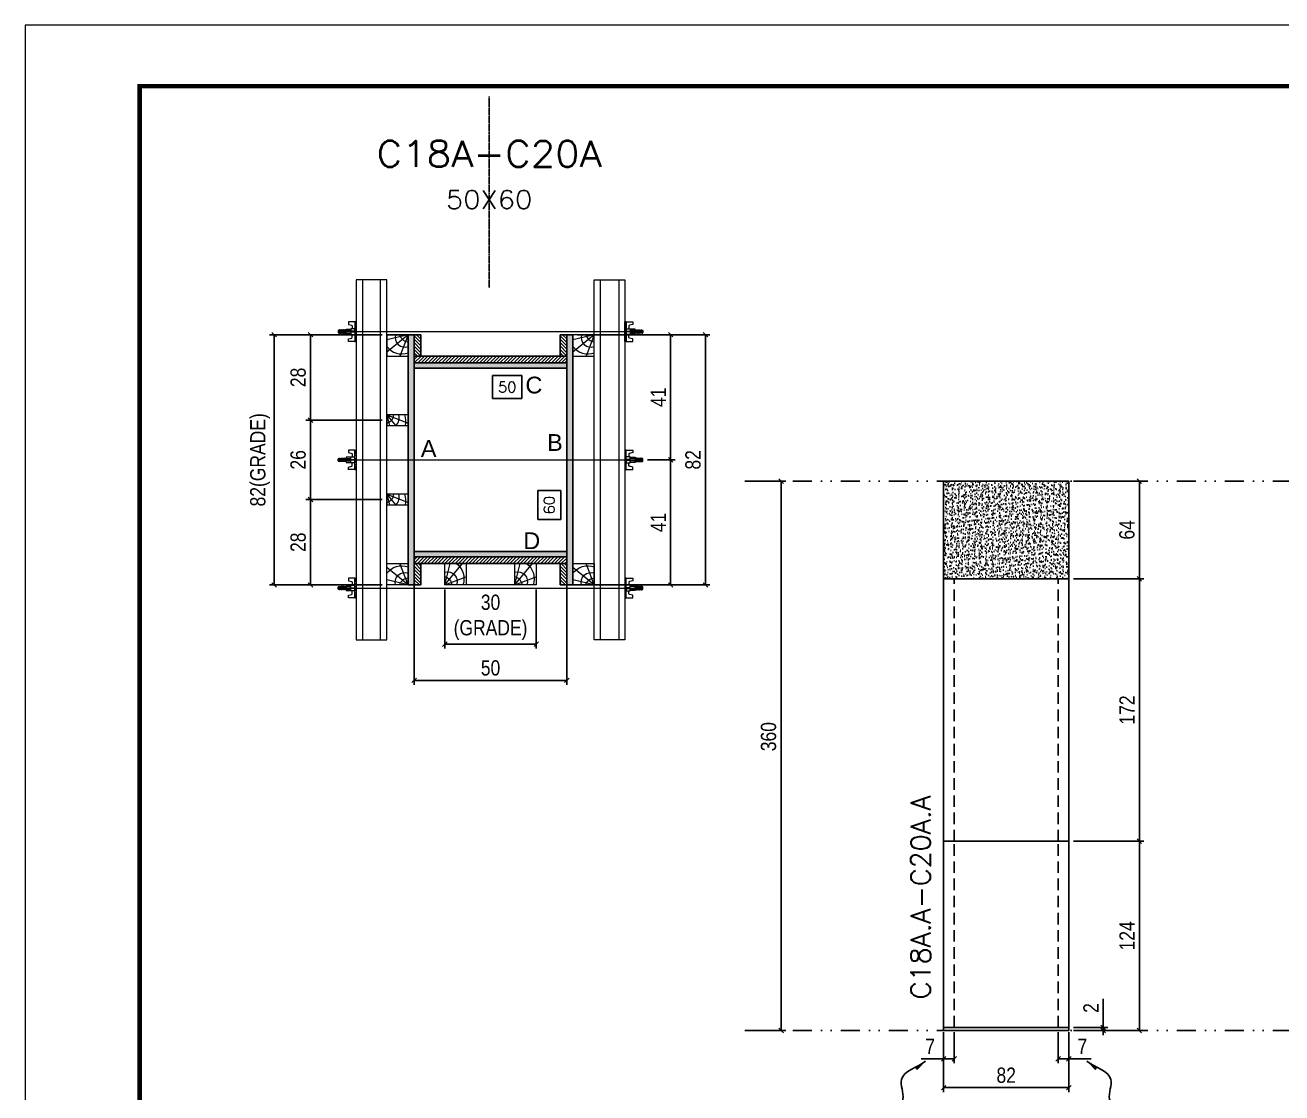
# Model space of a CAD drawing. Extents: x 2949 to 9203, y -16089 to 12527.
# Drawn here: x 4548 to 5371, y -3104 to -2405 of the extents above; entities that cross this region are included whole.
import ezdxf
from ezdxf.enums import TextEntityAlignment as Align

# ---------------------------------------------------------------- set-up
doc = ezdxf.new("R2010")
doc.units = 0
for name, pattern in [('DASHED', [0.75, 0.5, -0.25]), ('DIVIDE2', [0.625, 0.25, -0.125, 0, -0.125, 0, -0.125]), ('HIDDEN', [0.375, 0.25, -0.125])]:
    doc.linetypes.add(name, pattern=pattern)
for name, color, linetype in [('CHAPA', 1, 'Continuous'), ('COTA', 241, 'Continuous'), ('cotas', 4, 'Continuous'), ('MEIO_PONT', 93, 'Continuous'), ('Nível', 160, 'Continuous'), ('Painéis', 200, 'Continuous'), ('SARRAFO', 251, 'Continuous'), ('Sarrafo de Pressão', 42, 'HIDDEN'), ('Texto de Titulo', 7, 'Continuous'), ('Texto Qtd Sarr', 242, 'Continuous'), ('TEXTO_GERAL', 7, 'Continuous')]:
    doc.layers.add(name, color=color, linetype=linetype)
for name, color, linetype, lineweight in [('Folhas', 255, 'Continuous', 9), ('Hachura', 251, 'Continuous', 9), ('Madeira', 126, 'Continuous', 18), ('Perfil Metálico', 224, 'Continuous', 18), ('SARRAFO DE PRESSAO', 251, 'DASHED', 9), ('Texto Seção', 7, 'Continuous', 15)]:
    doc.layers.add(name, color=color, linetype=linetype, lineweight=lineweight)
doc.styles.add('ARIAL', font='arial.ttf')
doc.styles.add('COTA TECNICA', font='techl___.ttf', dxfattribs={"height": 10})
doc.styles.add('COTA TECNICA 2X', font='techl___.ttf', dxfattribs={"height": 10})
doc.styles.add('COTA TECNICA-50', font='techl___.ttf', dxfattribs={"height": 10})
doc.styles.add('REGUA-120', font='ROMANS.shx', dxfattribs={"height": 15})
doc.styles.add('ROMANS', font='romans.shx')
doc.styles.get("Standard").update_dxf_attribs({"font": 'arial.ttf'})
doc.dimstyles.new('COTA PAINEL-50', dxfattribs={"dimtxt": 10, "dimasz": 3, "dimexe": 3, "dimexo": 3, "dimgap": 3, "dimtad": 1, "dimdec": 1, "dimzin": 12, "dimdsep": 46, "dimtxsty": 'COTA TECNICA-50', "dimblk1": 'OBLIQUE', "dimblk2": 'OBLIQUE', "dimsah": 1, "dimcen": 0.9, "dimclrd": 4, "dimclre": 4, "dimclrt": 240, "dimadec": 1, "dimazin": 3, "dimtfac": 1, "dimtdec": 1, "dimtmove": 0, "dimatfit": 3, "dimfxl": 1, "dimtolj": 1, "dimtzin": 12, "dimarcsym": 0})
doc.dimstyles.new('PAINEL', dxfattribs={"dimtxt": 10, "dimasz": 3, "dimexe": 3, "dimexo": 3, "dimgap": 3, "dimtad": 1, "dimdec": 1, "dimzin": 12, "dimdsep": 46, "dimtxsty": 'COTA TECNICA', "dimblk1": 'OBLIQUE', "dimblk2": 'OBLIQUE', "dimsah": 1, "dimcen": 0.9, "dimclrd": 4, "dimclre": 4, "dimclrt": 240, "dimadec": 1, "dimazin": 3, "dimtfac": 1, "dimtdec": 1, "dimtmove": 0, "dimatfit": 3, "dimfxl": 1, "dimtolj": 1, "dimtzin": 12, "dimarcsym": 0})
doc.dimstyles.new('SECAO PILAR', dxfattribs={"dimtxt": 10, "dimasz": 3, "dimexe": 3, "dimexo": 3, "dimgap": 3, "dimtad": 1, "dimdec": 1, "dimlfac": 0.5, "dimzin": 12, "dimdsep": 46, "dimtxsty": 'COTA TECNICA 2X', "dimblk1": 'OBLIQUE', "dimblk2": 'OBLIQUE', "dimsah": 1, "dimcen": 0.9, "dimclrd": 256, "dimclre": 256, "dimclrt": 256, "dimadec": 1, "dimazin": 3, "dimtfac": 1, "dimtdec": 1, "dimtmove": 0, "dimatfit": 3, "dimfxl": 1, "dimtolj": 1, "dimtzin": 12, "dimarcsym": 0})
doc.dimstyles.new('SECÇÃO 2', dxfattribs={"dimtxt": 7, "dimasz": 6, "dimexe": 0.18, "dimexo": 2, "dimgap": -4, "dimtad": 3, "dimdec": 1, "dimlfac": 0.5, "dimzin": 12, "dimdsep": 46, "dimtxsty": 'ROMANS', "dimblk": 'ARCHTICK', "dimcen": 0.09, "dimse1": 1, "dimse2": 1, "dimsd1": 1, "dimsd2": 1, "dimclrd": 180, "dimclre": 5, "dimclrt": 1, "dimadec": 0, "dimazin": 3, "dimtfac": 1, "dimtdec": 1, "dimtofl": 0, "dimtmove": 0, "dimatfit": 3, "dimldrblk": 'ARCHTICK', "dimfxl": 1, "dimtolj": 1, "dimtzin": 0, "dimarcsym": 0})
doc.dimstyles.get("Standard").update_dxf_attribs({"dimtxt": 0.18, "dimasz": 0.18, "dimexe": 0.18, "dimexo": 0.0625, "dimgap": 0.09, "dimtad": 0, "dimtih": 1, "dimtoh": 1, "dimdec": 4, "dimzin": 0, "dimdsep": 46, "dimtxsty": 'Standard', "dimcen": 0.09, "dimadec": 0, "dimazin": 0, "dimtfac": 1, "dimtdec": 4, "dimtofl": 0, "dimtmove": 0, "dimatfit": 3, "dimfxl": 1, "dimtolj": 1, "dimtzin": 0, "dimarcsym": 0})

# ---------------------------------------------------------------- blocks, each defined once
blk = doc.blocks.new('9999999999')
at = {"layer": 'Folhas'}
blk.add_lwpolyline([(98138.98, 34190.21), (99623.98, 34190.21), (99623.98, 35240.21), (98138.98, 35240.21)], close=True, dxfattribs=at)
at = {"layer": 'Folhas', "color": 30, "const_width": 3}
blk.add_lwpolyline([(98213.98, 34230.21), (99583.98, 34230.21), (99583.98, 35200.21), (98213.98, 35200.21)], close=True, dxfattribs=at)
blk = doc.blocks.new('*D2119')
at = {"layer": 'COTA', "color": 180, "lineweight": -2, "transparency": 16777216}
for p, q in [((4898.48, -2709.74), (4883.48, -2709.74)), ((4883.48, -2709.74), (4883.48, -2728.74)), ((4898.48, -2728.74), (4898.48, -2709.74)), ((4883.48, -2728.74), (4898.48, -2728.74))]:
    blk.add_line(p, q, dxfattribs=at)
at = {"layer": 'Defpoints', "color": 0, "transparency": 16777216}
for p in [(4802.48, -2629.56), (4802.48, -2749.56), (4902.48, -2749.56)]:
    blk.add_point(p, dxfattribs=at)
at = {"layer": 'COTA', "color": 1, "transparency": 16777216, "insert": (4890.98, -2719.24), "char_height": 7, "attachment_point": 5, "rotation": 90, "style": 'ROMANS'}
blk.add_mtext('\\A1;60', dxfattribs=at)
blk = doc.blocks.new('_ArchTick')
at = {"color": 0, "linetype": 'ByBlock', "const_width": 0.15}
blk.add_lwpolyline([(-0.5, -0.5), (0.5, 0.5)], dxfattribs=at)
blk = doc.blocks.new('_Oblique')
at = {"color": 0, "linetype": 'ByBlock', "lineweight": -2}
blk.add_line((-0.5, -0.5), (0.5, 0.5), dxfattribs=at)
blk = doc.blocks.new('*D2120')
at = {"layer": 'COTA', "lineweight": -2, "transparency": 16777216}
for p, q in [((4909.48, -2607.56), (4996.25, -2607.56)), ((4993.25, -2607.56), (4993.25, -2771.56)), ((4909.48, -2771.56), (4996.25, -2771.56))]:
    blk.add_line(p, q, dxfattribs=at)
at = {"layer": 'Defpoints', "color": 0, "transparency": 16777216}
for p in [(4906.48, -2607.56), (4906.48, -2771.56), (4993.25, -2771.56)]:
    blk.add_point(p, dxfattribs=at)
at = {"layer": 'COTA', "lineweight": -2, "transparency": 16777216, "xscale": 3, "yscale": 3, "zscale": 3}
for p, rotation in [((4993.25, -2607.56), 90), ((4993.25, -2771.56), 270)]:
    blk.add_blockref('_Oblique', p, dxfattribs=dict(at, rotation=rotation))
at = {"layer": 'COTA', "transparency": 16777216, "insert": (4985.16, -2689.56), "char_height": 10, "attachment_point": 5, "rotation": 90, "style": 'COTA TECNICA 2X'}
blk.add_mtext('\\A1;82', dxfattribs=at)
blk = doc.blocks.new('*D2121')
at = {"layer": 'COTA', "lineweight": -2, "transparency": 16777216}
for p, q in [((4943.48, -2607.56), (4973.48, -2607.56)), ((4970.48, -2607.56), (4970.48, -2689.63)), ((4955.28, -2689.63), (4973.48, -2689.63))]:
    blk.add_line(p, q, dxfattribs=at)
at = {"layer": 'Defpoints', "color": 0, "transparency": 16777216}
for p in [(4940.48, -2607.56), (4952.28, -2689.63), (4970.48, -2689.63)]:
    blk.add_point(p, dxfattribs=at)
at = {"layer": 'COTA', "lineweight": -2, "transparency": 16777216, "xscale": 3, "yscale": 3, "zscale": 3}
for p, rotation in [((4970.48, -2607.56), 90), ((4970.48, -2689.63), 270)]:
    blk.add_blockref('_Oblique', p, dxfattribs=dict(at, rotation=rotation))
at = {"layer": 'COTA', "transparency": 16777216, "insert": (4962.41, -2648.6), "char_height": 10, "attachment_point": 5, "rotation": 90, "style": 'COTA TECNICA 2X'}
blk.add_mtext('\\A1;41', dxfattribs=at)
blk = doc.blocks.new('*D2122')
at = {"layer": 'COTA', "lineweight": -2, "transparency": 16777216}
for p, q in [((4955.28, -2689.63), (4973.48, -2689.63)), ((4970.48, -2771.56), (4970.48, -2689.63)), ((4943.48, -2771.56), (4973.48, -2771.56))]:
    blk.add_line(p, q, dxfattribs=at)
at = {"layer": 'Defpoints', "color": 0, "transparency": 16777216}
for p in [(4952.28, -2689.63), (4970.48, -2689.63), (4940.48, -2771.56)]:
    blk.add_point(p, dxfattribs=at)
at = {"layer": 'COTA', "lineweight": -2, "transparency": 16777216, "xscale": 3, "yscale": 3, "zscale": 3}
for p, rotation in [((4970.48, -2689.63), 90), ((4970.48, -2771.56), 270)]:
    blk.add_blockref('_Oblique', p, dxfattribs=dict(at, rotation=rotation))
at = {"layer": 'COTA', "transparency": 16777216, "insert": (4962.41, -2730.6), "char_height": 10, "attachment_point": 5, "rotation": 90, "style": 'COTA TECNICA 2X'}
blk.add_mtext('\\A1;41', dxfattribs=at)
blk = doc.blocks.new('*D2123')
at = {"layer": 'COTA', "color": 180, "lineweight": -2, "transparency": 16777216}
for p, q in [((4873.07, -2634.36), (4853.74, -2634.36)), ((4853.74, -2634.36), (4853.74, -2649.36)), ((4873.07, -2649.36), (4873.07, -2634.36)), ((4853.74, -2649.36), (4873.07, -2649.36))]:
    blk.add_line(p, q, dxfattribs=at)
at = {"layer": 'Defpoints', "color": 0, "transparency": 16777216}
for p in [(4802.48, -2629.56), (4902.48, -2629.56), (4902.48, -2653.36)]:
    blk.add_point(p, dxfattribs=at)
at = {"layer": 'COTA', "color": 1, "transparency": 16777216, "insert": (4863.41, -2641.86), "char_height": 7, "attachment_point": 5, "style": 'ROMANS'}
blk.add_mtext('\\A1;50', dxfattribs=at)
blk = doc.blocks.new('titulo1')
at = {"layer": 'Defpoints', "color": 252, "linetype": 'HIDDEN', "ltscale": 2}
blk.add_line((0, 0), (0, 125), dxfattribs=at)
at = {"layer": 'Defpoints', "style": 'ROMANS', "oblique": 15}
blk.add_attdef('FOLHA', text='', height=10, dxfattribs=at).set_placement((0, 15.58), align=Align.MIDDLE_CENTER)
at = {"layer": 'Texto Qtd Sarr', "color": 3, "style": 'ROMANS', "oblique": 15}
for tag, height, p in [('TITULO', 17, (0, 71.45)), ('SEÇÃO', 12, (0, 41.55))]:
    blk.add_attdef(tag, text='', height=height, dxfattribs=at).set_placement(p, align=Align.MIDDLE_CENTER)
blk = doc.blocks.new('PONTALETE')
at = {"layer": 'Madeira'}
for q in [(2.71, 7), (7, 5.76), (7, 1.74)]:
    blk.add_line((0, 0), q, dxfattribs=at)
blk.add_lwpolyline([(0, 0), (7, 0), (7, 7), (0, 7)], close=True, dxfattribs=at)
for centre, radius, start, end in [((2.04, 0.06), 6.23, 37.2818, 109.0913), ((1.09, 0.9), 3.19, 343.603, 109.9847), ((-0.21, -0.78), 3.09, 14.6322, 86.0383)]:
    blk.add_arc(centre, radius, start, end, dxfattribs=at)
blk = doc.blocks.new('*D2124')
at = {"layer": 'COTA', "lineweight": -2, "transparency": 16777216}
for p, q in [((4781.48, -2607.56), (4707.7, -2607.56)), ((4710.7, -2607.56), (4710.7, -2771.56)), ((4781.48, -2771.56), (4707.7, -2771.56))]:
    blk.add_line(p, q, dxfattribs=at)
at = {"layer": 'Defpoints', "color": 0, "transparency": 16777216}
for p in [(4784.48, -2607.56), (4710.7, -2771.56), (4784.48, -2771.56)]:
    blk.add_point(p, dxfattribs=at)
at = {"layer": 'COTA', "lineweight": -2, "transparency": 16777216, "xscale": 3, "yscale": 3, "zscale": 3}
for p, rotation in [((4710.7, -2607.56), 90), ((4710.7, -2771.56), 270)]:
    blk.add_blockref('_Oblique', p, dxfattribs=dict(at, rotation=rotation))
at = {"layer": 'COTA', "transparency": 16777216, "insert": (4701.48, -2689.56), "char_height": 10, "attachment_point": 5, "rotation": 90, "style": 'COTA TECNICA 2X'}
blk.add_mtext('\\A1;82(GRADE)', dxfattribs=at)
blk = doc.blocks.new('*D2125')
at = {"layer": 'COTA', "lineweight": -2, "transparency": 16777216}
for p, q in [((4781.48, -2715.56), (4731.54, -2715.56)), ((4734.54, -2715.56), (4734.54, -2771.56)), ((4781.48, -2771.56), (4731.54, -2771.56))]:
    blk.add_line(p, q, dxfattribs=at)
at = {"layer": 'Defpoints', "color": 0, "transparency": 16777216}
for p in [(4784.48, -2715.56), (4734.54, -2771.56), (4784.48, -2771.56)]:
    blk.add_point(p, dxfattribs=at)
at = {"layer": 'COTA', "lineweight": -2, "transparency": 16777216, "xscale": 3, "yscale": 3, "zscale": 3}
for p, rotation in [((4734.54, -2715.56), 90), ((4734.54, -2771.56), 270)]:
    blk.add_blockref('_Oblique', p, dxfattribs=dict(at, rotation=rotation))
at = {"layer": 'COTA', "transparency": 16777216, "insert": (4726.45, -2743.56), "char_height": 10, "attachment_point": 5, "rotation": 90, "style": 'COTA TECNICA 2X'}
blk.add_mtext('\\A1;28', dxfattribs=at)
blk = doc.blocks.new('MEIO PONTALETE')
at = {"layer": 'Madeira'}
for q in [(2.71, 7), (3.5, 2.88), (3.5, 0.87)]:
    blk.add_line((0, 0), q, dxfattribs=at)
blk.add_lwpolyline([(0, 0), (3.5, 0), (3.5, 7), (0, 7)], close=True, dxfattribs=at)
for centre, radius, start, end in [((2.04, 0.06), 6.23, 76.4499, 109.0913), ((1.09, 0.9), 3.19, 40.9063, 109.9847), ((-0.21, -0.78), 3.09, 14.6322, 86.0383)]:
    blk.add_arc(centre, radius, start, end, dxfattribs=at)
blk = doc.blocks.new('C')
at = {"layer": 'Hachura', "color": 0}
for p, q in [((0, 3.22), (0, -3.22)), ((0.45, 3.22), (0, 3.22)), ((0.46, 3.16), (0, 3.16)), ((0.46, 3.05), (0, 3.05)), ((0.46, 2.88), (0, 2.88)), ((0, 2.75), (0, -1.16)), ((0.46, 2.65), (0, 2.65)), ((0.46, 2.23), (0, 2.23)), ((0.46, 1.51), (0, 1.51)), ((0.39, 0.49), (0.17, 0.49)), ((0.45, -3.23), (0.45, 3.22)), ((0.45, 3.22), (2.58, 3.22)), ((1.74, 0.97), (0.45, 0.97)), ((1.45, 0.1), (0.45, 0.1)), ((1.35, 1.94), (1.35, 0.96)), ((2.58, 2.39), (1.47, 2.09)), ((1.74, -0.97), (1.74, 0.97)), ((1.74, 0.97), (1.74, 0.84)), ((1.74, 0.97), (1.74, 0.84)), ((1.74, 0.84), (3.35, 0.84)), ((3.35, 0.45), (1.74, 0.45)), ((2.58, 3.22), (2.58, 2.39)), ((3.32, 0.84), (3.32, -0.84)), ((3.35, 0.84), (3.35, -0.84)), ((3.68, 0.45), (3.35, 0.45)), ((3.84, -0.52), (3.35, 0.45)), ((3.35, 0.06), (3.67, -0.57)), ((3.68, 0.45), (4.16, -0.52)), ((3.72, 0.5), (4.25, -0.57)), ((4.37, -0.55), (3.83, 0.53)), ((4.15, 0.45), (3.93, 0.45)), ((4.42, -0.52), (3.93, 0.45)), ((4.15, 0.45), (4.26, 0.45)), ((4.26, 0.45), (4.74, -0.52)), ((4.3, 0.5), (4.83, -0.57)), ((4.95, -0.55), (4.41, 0.53)), ((4.51, 0.45), (4.84, 0.45)), ((5, -0.52), (4.51, 0.45)), ((4.84, 0.45), (5.32, -0.52)), ((4.88, 0.5), (5.41, -0.57)), ((5.53, -0.55), (4.99, 0.53)), ((5.58, -0.52), (5.09, 0.45)), ((5.42, 0.45), (5.09, 0.45)), ((5.58, -0.52), (5.09, 0.45)), ((5.42, 0.45), (5.74, -0.19)), ((5.46, 0.5), (5.74, -0.07)), ((5.74, 0.19), (5.57, 0.53)), ((5.74, 0.32), (5.68, 0.45)), ((5.68, 0.45), (5.74, 0.45)), ((5.74, 0.45), (5.9, 0.29)), ((5.74, 0.45), (5.74, -0.52)), ((5.9, -0.36), (5.9, 0.29)), ((0.45, 0), (0, 0)), ((0.46, -1.52), (0, -1.52)), ((0.46, -2.23), (0, -2.23)), ((0.46, -2.65), (0, -2.65)), ((0.46, -2.88), (0, -2.88)), ((0.46, -3.05), (0, -3.05)), ((0.46, -3.16), (0, -3.16)), ((0, -3.22), (2.57, -3.22)), ((0.08, -0.48), (0.29, -0.48)), ((0.29, -0.48), (0.4, -0.48)), ((0.45, 0), (0.45, -0.97)), ((0.45, -0.16), (1.45, -0.16)), ((0.45, -0.65), (0.45, -0.32)), ((0.45, -3.23), (0.45, -0.65)), ((0.45, -0.97), (1.74, -0.97)), ((1.35, -1.94), (1.35, -0.97)), ((2.58, -2.39), (1.47, -2.1)), ((3.35, -0.32), (1.74, -0.32)), ((3.35, -0.84), (1.74, -0.84)), ((2.58, -3.23), (2.58, -2.39)), ((3.35, -0.07), (3.58, -0.52)), ((3.35, -0.52), (3.58, -0.52)), ((3.84, -0.52), (4.16, -0.52)), ((4.42, -0.52), (4.74, -0.52)), ((4.63, -0.52), (4.74, -0.52)), ((5, -0.52), (5.32, -0.52)), ((5.58, -0.52), (5.74, -0.52)), ((5.74, -0.52), (5.9, -0.36)), ((5.74, -0.52), (5.74, -0.52))]:
    blk.add_line(p, q, dxfattribs=at)
for centre, radius, start, end in [((1.52, 1.94), 0.161, 104.7436, 180), ((1.44, -0.03), 0.129, 272.695, 87.305), ((3.81, 0.39), 0.143, 25.5688, 154.4312), ((4.39, 0.39), 0.143, 25.5688, 154.4312), ((4.97, 0.39), 0.143, 25.5688, 154.4312), ((5.55, 0.39), 0.143, 25.5688, 154.4312), ((0.17, -0.37), 0.174, 221.744, 317.8592), ((1.52, -1.94), 0.161, 180, 255.2564), ((3.71, -0.4), 0.174, 222.1408, 318.256), ((4.29, -0.4), 0.174, 222.1408, 318.256), ((4.87, -0.4), 0.174, 222.1408, 318.256), ((5.45, -0.4), 0.174, 222.1408, 318.256), ((5.61, -0.4), 0.174, 317.8592, 318.256)]:
    blk.add_arc(centre, radius, start, end, dxfattribs=at)
blk = doc.blocks.new('*D2126')
at = {"layer": 'COTA', "lineweight": -2, "transparency": 16777216}
for p, q in [((4781.48, -2607.56), (4731.54, -2607.56)), ((4734.54, -2607.56), (4734.54, -2663.56)), ((4781.48, -2663.56), (4731.54, -2663.56))]:
    blk.add_line(p, q, dxfattribs=at)
at = {"layer": 'Defpoints', "color": 0, "transparency": 16777216}
for p in [(4784.48, -2607.56), (4734.54, -2663.56), (4784.48, -2663.56)]:
    blk.add_point(p, dxfattribs=at)
at = {"layer": 'COTA', "lineweight": -2, "transparency": 16777216, "xscale": 3, "yscale": 3, "zscale": 3}
for p, rotation in [((4734.54, -2607.56), 90), ((4734.54, -2663.56), 270)]:
    blk.add_blockref('_Oblique', p, dxfattribs=dict(at, rotation=rotation))
at = {"layer": 'COTA', "transparency": 16777216, "insert": (4726.45, -2635.56), "char_height": 10, "attachment_point": 5, "rotation": 90, "style": 'COTA TECNICA 2X'}
blk.add_mtext('\\A1;28', dxfattribs=at)
blk = doc.blocks.new('*D2147')
at = {"layer": 'cotas', "color": 4, "linetype": 'ByBlock', "lineweight": -2, "transparency": 16777216}
for p, q in [((5022.15, -2703.46), (5045.87, -2703.46)), ((5042.87, -2703.46), (5042.87, -3063.46)), ((5022.15, -3063.46), (5045.87, -3063.46))]:
    blk.add_line(p, q, dxfattribs=at)
at = {"layer": 'Defpoints', "color": 0, "linetype": 'ByBlock', "transparency": 16777216}
for p in [(5019.15, -2703.46), (5019.15, -3063.46), (5042.87, -3063.46)]:
    blk.add_point(p, dxfattribs=at)
at = {"layer": 'cotas', "color": 4, "linetype": 'ByBlock', "lineweight": -2, "transparency": 16777216, "xscale": 3, "yscale": 3, "zscale": 3}
for p, rotation in [((5042.87, -2703.46), 90), ((5042.87, -3063.46), 270)]:
    blk.add_blockref('_Oblique', p, dxfattribs=dict(at, rotation=rotation))
at = {"layer": 'cotas', "color": 240, "linetype": 'ByBlock', "transparency": 16777216, "insert": (5034.65, -2870.93), "char_height": 10, "attachment_point": 5, "rotation": 90, "style": 'COTA TECNICA'}
blk.add_mtext('\\A1;360', dxfattribs=at)
blk = doc.blocks.new('*D2127')
at = {"layer": 'COTA', "color": 4, "lineweight": -2, "transparency": 16777216}
for p, q in [((5149.35, -3064.46), (5149.35, -3103.91)), ((5231.35, -3064.46), (5231.35, -3103.91)), ((5149.35, -3100.91), (5231.35, -3100.91))]:
    blk.add_line(p, q, dxfattribs=at)
at = {"layer": 'Defpoints', "color": 0, "transparency": 16777216}
for p in [(5149.35, -3061.46), (5231.35, -3061.46), (5231.35, -3100.91)]:
    blk.add_point(p, dxfattribs=at)
at = {"layer": 'COTA', "color": 4, "lineweight": -2, "transparency": 16777216, "xscale": 3, "yscale": 3, "zscale": 3, "rotation": 180}
blk.add_blockref('_Oblique', (5149.35, -3100.91), dxfattribs=at)
at = {"layer": 'COTA', "color": 4, "lineweight": -2, "transparency": 16777216, "xscale": 3, "yscale": 3, "zscale": 3}
blk.add_blockref('_Oblique', (5231.35, -3100.91), dxfattribs=at)
at = {"layer": 'COTA', "color": 240, "transparency": 16777216, "insert": (5190.35, -3092.82), "char_height": 10, "attachment_point": 5, "style": 'COTA TECNICA'}
blk.add_mtext('\\A1;82', dxfattribs=at)
blk = doc.blocks.new('*D2128')
at = {"layer": 'COTA', "color": 4, "lineweight": -2, "transparency": 16777216}
for p, q in [((5234.35, -2939.46), (5280.59, -2939.46)), ((5277.59, -3063.46), (5277.59, -2939.46)), ((5234.35, -3063.46), (5280.59, -3063.46))]:
    blk.add_line(p, q, dxfattribs=at)
at = {"layer": 'Defpoints', "color": 0, "transparency": 16777216}
for p in [(5231.35, -2939.46), (5277.59, -2939.46), (5231.35, -3063.46)]:
    blk.add_point(p, dxfattribs=at)
at = {"layer": 'COTA', "color": 4, "lineweight": -2, "transparency": 16777216, "xscale": 3, "yscale": 3, "zscale": 3}
for p, rotation in [((5277.59, -2939.46), 90), ((5277.59, -3063.46), 270)]:
    blk.add_blockref('_Oblique', p, dxfattribs=dict(at, rotation=rotation))
at = {"layer": 'COTA', "color": 240, "transparency": 16777216, "insert": (5269.52, -3001.46), "char_height": 10, "attachment_point": 5, "rotation": 90, "style": 'COTA TECNICA-50'}
blk.add_mtext('\\A1;124', dxfattribs=at)
blk = doc.blocks.new('*D2129')
at = {"layer": 'COTA', "color": 4, "lineweight": -2, "transparency": 16777216}
for p, q in [((5253.88, -3061.46), (5253.88, -3042.66)), ((5234.35, -3061.46), (5256.88, -3061.46)), ((5253.88, -3063.46), (5253.88, -3061.46)), ((5234.35, -3063.46), (5256.88, -3063.46)), ((5253.88, -3063.46), (5253.88, -3066.46))]:
    blk.add_line(p, q, dxfattribs=at)
at = {"layer": 'Defpoints', "color": 0, "transparency": 16777216}
for p in [(5231.35, -3061.46), (5231.35, -3063.46), (5253.88, -3063.46)]:
    blk.add_point(p, dxfattribs=at)
at = {"layer": 'COTA', "color": 4, "lineweight": -2, "transparency": 16777216, "xscale": 3, "yscale": 3, "zscale": 3}
for p, rotation in [((5253.88, -3061.46), 270), ((5253.88, -3063.46), 90)]:
    blk.add_blockref('_Oblique', p, dxfattribs=dict(at, rotation=rotation))
at = {"layer": 'COTA', "color": 240, "transparency": 16777216, "insert": (5245.88, -3048.71), "char_height": 10, "attachment_point": 5, "rotation": 90, "style": 'COTA TECNICA-50'}
blk.add_mtext('\\A1;2', dxfattribs=at)
blk = doc.blocks.new('*D2130')
at = {"layer": 'COTA', "color": 4, "linetype": 'ByBlock', "lineweight": -2, "transparency": 16777216}
for p, q in [((5234.35, -2767.46), (5280.59, -2767.46)), ((5277.59, -2939.46), (5277.59, -2767.46)), ((5234.35, -2939.46), (5280.59, -2939.46))]:
    blk.add_line(p, q, dxfattribs=at)
at = {"layer": 'Defpoints', "color": 0, "linetype": 'ByBlock', "transparency": 16777216}
for p in [(5231.35, -2767.46), (5277.59, -2767.46), (5231.35, -2939.46)]:
    blk.add_point(p, dxfattribs=at)
at = {"layer": 'COTA', "color": 4, "linetype": 'ByBlock', "lineweight": -2, "transparency": 16777216, "xscale": 3, "yscale": 3, "zscale": 3}
for p, rotation in [((5277.59, -2767.46), 90), ((5277.59, -2939.46), 270)]:
    blk.add_blockref('_Oblique', p, dxfattribs=dict(at, rotation=rotation))
at = {"layer": 'COTA', "color": 240, "linetype": 'ByBlock', "transparency": 16777216, "insert": (5269.52, -2853.46), "char_height": 10, "attachment_point": 5, "rotation": 90, "style": 'COTA TECNICA'}
blk.add_mtext('\\A1;172', dxfattribs=at)
blk = doc.blocks.new('*D2131')
at = {"layer": 'COTA', "color": 4, "linetype": 'ByBlock', "lineweight": -2, "transparency": 16777216}
for p, q in [((5234.35, -2703.46), (5280.59, -2703.46)), ((5277.59, -2703.46), (5277.59, -2767.46)), ((5234.35, -2767.46), (5280.59, -2767.46))]:
    blk.add_line(p, q, dxfattribs=at)
at = {"layer": 'Defpoints', "color": 0, "linetype": 'ByBlock', "transparency": 16777216}
for p in [(5231.35, -2703.46), (5231.35, -2767.46), (5277.59, -2767.46)]:
    blk.add_point(p, dxfattribs=at)
at = {"layer": 'COTA', "color": 4, "linetype": 'ByBlock', "lineweight": -2, "transparency": 16777216, "xscale": 3, "yscale": 3, "zscale": 3}
for p, rotation in [((5277.59, -2703.46), 90), ((5277.59, -2767.46), 270)]:
    blk.add_blockref('_Oblique', p, dxfattribs=dict(at, rotation=rotation))
at = {"layer": 'COTA', "color": 240, "linetype": 'ByBlock', "transparency": 16777216, "insert": (5269.49, -2735.46), "char_height": 10, "attachment_point": 5, "rotation": 90, "style": 'COTA TECNICA'}
blk.add_mtext('\\A1;64', dxfattribs=at)
blk = doc.blocks.new('*D2142')
at = {"layer": 'COTA', "color": 4, "lineweight": -2, "transparency": 16777216}
for p, q in [((5149.35, -3066.46), (5149.35, -3084.97)), ((5156.35, -3064.46), (5156.35, -3084.97)), ((5149.35, -3081.97), (5134.62, -3081.97)), ((5156.35, -3081.97), (5149.35, -3081.97))]:
    blk.add_line(p, q, dxfattribs=at)
at = {"layer": 'Defpoints', "color": 0, "transparency": 16777216}
for p in [(5156.35, -3061.46), (5149.35, -3063.46), (5149.35, -3081.97)]:
    blk.add_point(p, dxfattribs=at)
at = {"layer": 'COTA', "color": 4, "lineweight": -2, "transparency": 16777216, "xscale": 3, "yscale": 3, "zscale": 3, "rotation": 180}
blk.add_blockref('_Oblique', (5149.35, -3081.97), dxfattribs=at)
at = {"layer": 'COTA', "color": 4, "lineweight": -2, "transparency": 16777216, "xscale": 3, "yscale": 3, "zscale": 3}
blk.add_blockref('_Oblique', (5156.35, -3081.97), dxfattribs=at)
at = {"layer": 'COTA', "color": 240, "transparency": 16777216, "insert": (5140.49, -3073.9), "char_height": 10, "attachment_point": 5, "style": 'COTA TECNICA-50'}
blk.add_mtext('\\A1;7', dxfattribs=at)
blk = doc.blocks.new('*D2143')
at = {"layer": 'COTA', "color": 4, "lineweight": -2, "transparency": 16777216}
for p, q in [((5224.35, -3064.46), (5224.35, -3084.97)), ((5231.35, -3066.46), (5231.35, -3084.97)), ((5224.35, -3081.97), (5231.35, -3081.97)), ((5231.35, -3081.97), (5246.08, -3081.97))]:
    blk.add_line(p, q, dxfattribs=at)
at = {"layer": 'Defpoints', "color": 0, "transparency": 16777216}
for p in [(5224.35, -3061.46), (5231.35, -3063.46), (5231.35, -3081.97)]:
    blk.add_point(p, dxfattribs=at)
at = {"layer": 'COTA', "color": 4, "lineweight": -2, "transparency": 16777216, "xscale": 3, "yscale": 3, "zscale": 3, "rotation": 180}
blk.add_blockref('_Oblique', (5224.35, -3081.97), dxfattribs=at)
at = {"layer": 'COTA', "color": 4, "lineweight": -2, "transparency": 16777216, "xscale": 3, "yscale": 3, "zscale": 3}
blk.add_blockref('_Oblique', (5231.35, -3081.97), dxfattribs=at)
at = {"layer": 'COTA', "color": 240, "transparency": 16777216, "insert": (5240.22, -3073.9), "char_height": 10, "attachment_point": 5, "style": 'COTA TECNICA-50'}
blk.add_mtext('\\A1;7', dxfattribs=at)
blk = doc.blocks.new('*D2146')
at = {"layer": 'COTA', "lineweight": -2, "transparency": 16777216}
for p, q in [((4802.48, -2756.16), (4802.48, -2837.04)), ((4902.48, -2756.16), (4902.48, -2837.04)), ((4802.48, -2834.04), (4902.48, -2834.04))]:
    blk.add_line(p, q, dxfattribs=at)
at = {"layer": 'Defpoints', "color": 0, "transparency": 16777216}
for p in [(4802.48, -2753.16), (4902.48, -2753.16), (4902.48, -2834.04)]:
    blk.add_point(p, dxfattribs=at)
at = {"layer": 'COTA', "lineweight": -2, "transparency": 16777216, "xscale": 3, "yscale": 3, "zscale": 3, "rotation": 180}
blk.add_blockref('_Oblique', (4802.48, -2834.04), dxfattribs=at)
at = {"layer": 'COTA', "lineweight": -2, "transparency": 16777216, "xscale": 3, "yscale": 3, "zscale": 3}
blk.add_blockref('_Oblique', (4902.48, -2834.04), dxfattribs=at)
at = {"layer": 'COTA', "transparency": 16777216, "insert": (4852.48, -2825.93), "char_height": 10, "attachment_point": 5, "style": 'COTA TECNICA 2X'}
blk.add_mtext('\\A1;50', dxfattribs=at)
blk = doc.blocks.new('*D2155')
at = {"layer": 'COTA', "lineweight": -2, "transparency": 16777216}
for p, q in [((4781.48, -2663.56), (4731.54, -2663.56)), ((4734.54, -2715.56), (4734.54, -2663.56)), ((4781.48, -2715.56), (4731.54, -2715.56))]:
    blk.add_line(p, q, dxfattribs=at)
at = {"layer": 'Defpoints', "color": 0, "transparency": 16777216}
for p in [(4734.54, -2663.56), (4784.48, -2663.56), (4784.48, -2715.56)]:
    blk.add_point(p, dxfattribs=at)
at = {"layer": 'COTA', "lineweight": -2, "transparency": 16777216, "xscale": 3, "yscale": 3, "zscale": 3}
for p, rotation in [((4734.54, -2663.56), 90), ((4734.54, -2715.56), 270)]:
    blk.add_blockref('_Oblique', p, dxfattribs=dict(at, rotation=rotation))
at = {"layer": 'COTA', "transparency": 16777216, "insert": (4726.44, -2689.56), "char_height": 10, "attachment_point": 5, "rotation": 90, "style": 'COTA TECNICA 2X'}
blk.add_mtext('\\A1;26', dxfattribs=at)
blk = doc.blocks.new('*D2156')
at = {"layer": 'COTA', "lineweight": -2, "transparency": 16777216}
for p, q in [((4822.48, -2774.56), (4822.48, -2813.28)), ((4882.47, -2774.56), (4882.47, -2813.28)), ((4822.48, -2810.28), (4882.47, -2810.28))]:
    blk.add_line(p, q, dxfattribs=at)
at = {"layer": 'Defpoints', "color": 0, "transparency": 16777216}
for p in [(4822.48, -2771.56), (4882.47, -2771.56), (4882.47, -2810.28)]:
    blk.add_point(p, dxfattribs=at)
at = {"layer": 'COTA', "lineweight": -2, "transparency": 16777216, "xscale": 3, "yscale": 3, "zscale": 3, "rotation": 180}
blk.add_blockref('_Oblique', (4822.48, -2810.28), dxfattribs=at)
at = {"layer": 'COTA', "lineweight": -2, "transparency": 16777216, "xscale": 3, "yscale": 3, "zscale": 3}
blk.add_blockref('_Oblique', (4882.47, -2810.28), dxfattribs=at)
at = {"layer": 'COTA', "transparency": 16777216, "insert": (4852.48, -2792.73), "char_height": 10, "attachment_point": 5, "style": 'COTA TECNICA 2X'}
blk.add_mtext('\\A1;30\\P(GRADE)', dxfattribs=at)

msp = doc.modelspace()

# ---------------------------------------------------------------- hatches: boundary and pattern name
at = {"layer": 'COTA', "linetype": 'ByBlock'}
h = msp.add_hatch(dxfattribs=at)
h.set_pattern_fill('AR-CONC', color=256, scale=0.03)
h.set_pattern_definition([(50, (-124456.4767, -28433.346), (5.46554007, -0.47817257), [0.5715, -6.2865]), (355, (-124456.477, -28433.346), (-1.05730264, 5.73170536), [0.4572, -5.02921753]), (100.4514447, (-124456.0213, -28433.386), (4.40823741, 5.25353256), [0.48570026, -5.34270734]), (46.1842, (-124456.477, -28431.822), (8.13237123, -1.26126984), [0.85725, -9.42975]), (96.6355576, (-124455.799, -28431.927), (7.122124, 7.42278374), [0.7285507, -8.01406824]), (351.184151, (-124456.477, -28431.822), (7.122124, 7.42278374), [0.685799, -7.54379196]), (21, (-124455.7147, -28432.203), (4.54843174, -3.06795595), [0.5715, -6.2865]), (326, (-124455.715, -28432.203), (1.85406085, 5.52563898), [0.4572, -5.0292]), (71.451445, (-124455.3357, -28432.4587), (6.40249258, 2.45768307), [0.48570026, -5.34269813]), (37.5, (-124456.4767, -28433.346), (0.092658098, 2.536651166), [0, -4.96824, 0, -5.1054, 0, -5.04825]), (7.5, (-124456.4767, -28433.346), (2.004589875, 3.005417245), [0, -2.91084, 0, -4.85394, 0, -1.92405]), (327.5, (-124458.176, -28433.346), (4.067717855, -0.17186232), [0, -1.905, 0, -5.9436, 0, -7.8867]), (317.5, (-124458.938, -28433.346), (4.44387544, 0.76279473), [0, -2.4765, 0, -3.94716, 0, -5.6007])])
h.paths.add_polyline_path([(5149.35, -2767.46), (5231.35, -2767.46), (5231.35, -2703.46), (5149.35, -2703.46)])
at = {"layer": 'Hachura'}
h = msp.add_hatch(color=256, dxfattribs=at)
h.dxf.hatch_style = 1
h.paths.add_polyline_path([(4802.48, -2771.56), (4798.48, -2771.56), (4798.48, -2607.56), (4802.48, -2607.56)])
h = msp.add_hatch(color=256, dxfattribs=at)
h.dxf.hatch_style = 1
h.paths.add_polyline_path([(4802.48, -2771.56), (4798.48, -2771.56), (4798.48, -2607.56), (4802.48, -2607.56)])
h = msp.add_hatch(dxfattribs=at)
h.set_pattern_fill('ANSI31', color=256, scale=0.5, angle=90, style=0)
h.set_pattern_definition([(135, (-18088.9318, 6516.3882), (-1.12253202, -1.12253202), [])])
h.paths.add_polyline_path([(4802.48, -2621.56), (4806.88, -2621.56), (4806.88, -2607.56), (4802.48, -2607.56)])
h = msp.add_hatch(dxfattribs=at)
h.set_pattern_fill('ANSI31', color=256, scale=0.5, angle=90, style=0)
h.set_pattern_definition([(135, (-18026.9318, 6516.3882), (-1.12253202, -1.12253202), [])])
h.paths.add_polyline_path([(4902.48, -2621.56), (4898.08, -2621.56), (4898.08, -2607.56), (4902.48, -2607.56)])
h = msp.add_hatch(color=256, dxfattribs=at)
h.dxf.hatch_style = 1
h.paths.add_polyline_path([(4902.48, -2771.56), (4906.48, -2771.56), (4906.48, -2607.56), (4902.48, -2607.56)])
h = msp.add_hatch(color=256, dxfattribs=at)
h.dxf.hatch_style = 1
h.paths.add_polyline_path([(4902.48, -2771.56), (4906.48, -2771.56), (4906.48, -2607.56), (4902.48, -2607.56)])
h = msp.add_hatch(dxfattribs=at)
h.set_pattern_fill('ANSI31', color=256, scale=0.5, style=0)
h.set_pattern_definition([(45, (13976.4282, 20303.4445), (-1.12253202, 1.12253202), [])])
h.paths.add_polyline_path([(4902.48, -2625.96), (4902.48, -2621.56), (4802.48, -2621.56), (4802.48, -2625.96)])
h = msp.add_hatch(color=256, dxfattribs=at)
h.dxf.hatch_style = 1
h.paths.add_polyline_path([(4802.48, -2625.96), (4802.48, -2629.56), (4902.48, -2629.56), (4902.48, -2625.96)])
h = msp.add_hatch(color=256, dxfattribs=at)
h.dxf.hatch_style = 1
h.paths.add_polyline_path([(4802.48, -2625.96), (4802.48, -2629.56), (4902.48, -2629.56), (4902.48, -2625.96)])
h = msp.add_hatch(color=256, dxfattribs=at)
h.dxf.hatch_style = 1
h.paths.add_polyline_path([(4802.48, -2749.56), (4802.48, -2753.16), (4902.48, -2753.16), (4902.48, -2749.56)])
h = msp.add_hatch(color=256, dxfattribs=at)
h.dxf.hatch_style = 1
h.paths.add_polyline_path([(4802.48, -2749.56), (4802.48, -2753.16), (4902.48, -2753.16), (4902.48, -2749.56)])
h = msp.add_hatch(dxfattribs=at)
h.set_pattern_fill('ANSI31', color=256, scale=0.5, style=0)
h.set_pattern_definition([(45, (13976.4282, 20349.4445), (-1.12253202, 1.12253202), [])])
h.paths.add_polyline_path([(4902.48, -2753.16), (4902.48, -2757.56), (4802.48, -2757.56), (4802.48, -2753.16)])
h = msp.add_hatch(dxfattribs=at)
h.set_pattern_fill('ANSI31', color=256, scale=0.5, angle=90, style=0)
h.set_pattern_definition([(135, (-18088.9318, 6731.3882), (-1.12253202, -1.12253202), [])])
h.paths.add_polyline_path([(4802.48, -2757.56), (4806.88, -2757.56), (4806.88, -2771.56), (4802.48, -2771.56)])
h = msp.add_hatch(dxfattribs=at)
h.set_pattern_fill('ANSI31', color=256, scale=0.5, angle=90, style=0)
h.set_pattern_definition([(135, (-18026.9318, 6731.3882), (-1.12253202, -1.12253202), [])])
h.paths.add_polyline_path([(4902.48, -2757.56), (4898.08, -2757.56), (4898.08, -2771.56), (4902.48, -2771.56)])

# ---------------------------------------------------------------- linework, layer by layer
at = {"layer": 'CHAPA'}
for points in [[(4802.48, -2771.56), (4798.48, -2771.56), (4798.48, -2607.56), (4802.48, -2607.56)], [(4802.48, -2771.56), (4798.48, -2771.56), (4798.48, -2607.56), (4802.48, -2607.56)], [(4902.48, -2771.56), (4906.48, -2771.56), (4906.48, -2607.56), (4902.48, -2607.56)], [(4902.48, -2771.56), (4906.48, -2771.56), (4906.48, -2607.56), (4902.48, -2607.56)], [(4802.48, -2625.96), (4802.48, -2629.56), (4902.48, -2629.56), (4902.48, -2625.96)], [(4802.48, -2625.96), (4802.48, -2629.56), (4902.48, -2629.56), (4902.48, -2625.96)], [(4802.48, -2749.56), (4802.48, -2753.16), (4902.48, -2753.16), (4902.48, -2749.56)], [(4802.48, -2749.56), (4802.48, -2753.16), (4902.48, -2753.16), (4902.48, -2749.56)]]:
    msp.add_lwpolyline(points, close=True, dxfattribs=at)
at = {"layer": 'COTA', "linetype": 'ByBlock'}
msp.add_lwpolyline([(5149.35, -2767.46), (5231.35, -2767.46), (5231.35, -2703.46), (5149.35, -2703.46)], close=True, dxfattribs=at)
at = {"layer": 'Hachura'}
for p, q in [((4753.68, -2605.56), (4947.48, -2605.55)), ((4753.68, -2689.56), (4947.48, -2689.57)), ((4753.68, -2773.56), (4947.48, -2773.57))]:
    msp.add_line(p, q, dxfattribs=at)
at = {"layer": 'Madeira'}
for points in [[(4798.48, -2771.56), (4784.48, -2771.56), (4784.48, -2607.56), (4798.48, -2607.56)], [(4906.48, -2771.56), (4920.48, -2771.56), (4920.48, -2607.56), (4906.48, -2607.56)], [(4822.48, -2771.56), (4822.48, -2757.56), (4882.47, -2757.56), (4882.47, -2771.56)]]:
    msp.add_lwpolyline(points, close=True, dxfattribs=at)
at = {"layer": 'Nível', "color": 4, "linetype": 'DIVIDE2', "ltscale": 50}
for p, q in [((5019.15, -2703.46), (5979.03, -2703.46)), ((5019.15, -3063.46), (5979.03, -3063.46))]:
    msp.add_line(p, q, dxfattribs=at)
at = {"layer": 'Painéis'}
msp.add_line((5231.35, -2767.46), (5149.35, -2767.46), dxfattribs=at)
for points in [[(4902.48, -2629.56), (4802.48, -2629.56), (4802.48, -2749.56), (4902.48, -2749.56)], [(5149.35, -2939.46), (5231.35, -2939.46), (5231.35, -2767.46), (5149.35, -2767.46)], [(5149.35, -3061.46), (5231.35, -3061.46), (5231.35, -2939.46), (5149.35, -2939.46)], [(5149.35, -3061.46), (5231.35, -3061.46), (5231.35, -3063.46), (5149.35, -3063.46)]]:
    msp.add_lwpolyline(points, close=True, dxfattribs=at)
at = {"layer": 'Perfil Metálico'}
for points in [[(4764.48, -2807.56), (4784.48, -2807.56), (4784.48, -2571.56), (4764.48, -2571.56)], [(4780.48, -2571.56), (4768.48, -2571.56), (4768.48, -2807.56), (4780.48, -2807.56)], [(4940.48, -2807.56), (4920.48, -2807.56), (4920.48, -2571.56), (4940.48, -2571.56)], [(4924.48, -2571.56), (4936.48, -2571.56), (4936.48, -2807.56), (4924.48, -2807.56)]]:
    msp.add_lwpolyline(points, close=True, dxfattribs=at)
at = {"layer": 'SARRAFO'}
for points in [[(4806.88, -2607.56), (4806.88, -2621.56), (4802.48, -2621.56), (4802.48, -2607.56)], [(4898.08, -2607.56), (4898.08, -2621.56), (4902.48, -2621.56), (4902.48, -2607.56)], [(4802.48, -2621.56), (4902.48, -2621.56), (4902.48, -2625.96), (4802.48, -2625.96)], [(4802.48, -2757.56), (4902.48, -2757.56), (4902.48, -2753.16), (4802.48, -2753.16)], [(4806.88, -2771.56), (4806.88, -2757.56), (4802.48, -2757.56), (4802.48, -2771.56)], [(4898.08, -2771.56), (4898.08, -2757.56), (4902.48, -2757.56), (4902.48, -2771.56)]]:
    msp.add_lwpolyline(points, close=True, dxfattribs=at)
at = {"layer": 'Sarrafo de Pressão', "ltscale": 30}
for p, q in [((5156.35, -2939.46), (5156.35, -2767.46)), ((5224.35, -2939.46), (5224.35, -2767.46)), ((5156.35, -3061.46), (5156.35, -2939.46)), ((5224.35, -3061.46), (5224.35, -2939.46))]:
    msp.add_line(p, q, dxfattribs=at)

# ---------------------------------------------------------------- block references
at = {"layer": 'Hachura', "linetype": 'Continuous', "yscale": 2, "zscale": 2, "rotation": 180}
for p, xscale in [((4764.48, -2605.56), 2), ((4940.48, -2605.56), -2)]:
    msp.add_blockref('C', p, dxfattribs=dict(at, xscale=xscale))
at = {"layer": 'Hachura', "linetype": 'Continuous', "yscale": 2, "zscale": 2}
for p, xscale in [((4764.48, -2689.56), -2), ((4940.48, -2689.56), 2), ((4764.48, -2773.56), -2), ((4940.48, -2773.56), 2)]:
    msp.add_blockref('C', p, dxfattribs=dict(at, xscale=xscale))
at = {"layer": 'MEIO_PONT'}
for name, p, xscale, yscale, zscale, rotation in [('PONTALETE', (4798.48, -2607.56), 2, 2, 2, 180), ('PONTALETE', (4920.48, -2607.56), 2, 2, 2, 180), ('MEIO PONTALETE', (4784.48, -2660.06), 1.999999997962732, 1.999999997962732, 1.999999997962732, 270), ('MEIO PONTALETE', (4784.48, -2712.06), 1.999999997962732, 1.999999997962732, 1.999999997962732, 270), ('PONTALETE', (4822.48, -2771.56), -2, 2, 2, 270), ('PONTALETE', (4868.47, -2771.56), -2, 2, 2, 270)]:
    msp.add_blockref(name, p, dxfattribs=dict(at, xscale=xscale, yscale=yscale, zscale=zscale, rotation=rotation))
at = {"layer": 'MEIO_PONT', "xscale": -2, "yscale": 2, "zscale": 2}
for p in [(4798.48, -2771.56), (4920.48, -2771.56)]:
    msp.add_blockref('PONTALETE', p, dxfattribs=at)
at = {"layer": 'SARRAFO DE PRESSAO', "color": 6, "linetype": 'ByBlock'}
msp.add_blockref('9999999999', (-93591.44, -37644.95), dxfattribs=at)
at = {"layer": 'Texto Seção'}
ref = msp.add_blockref('titulo1', (4851.56, -2576.54), dxfattribs=at)
ref.add_attrib('TITULO', 'C18A-C20A', dxfattribs={"layer": 'Texto de Titulo', "color": 7, "height": 17, "style": 'ROMANS', "width": 1.1}).set_placement((4851.56, -2489.04), align=Align.MIDDLE_CENTER)
ref.add_attrib('SEÇÃO', '50X60', dxfattribs={"layer": 'Texto de Titulo', "color": 7, "height": 12, "style": 'ROMANS', "width": 1.1}).set_placement((4851.56, -2519.04), align=Align.MIDDLE_CENTER)

# ---------------------------------------------------------------- texts
at = {"layer": 'Texto Seção', "insert": (5140.8, -3042.99), "char_height": 13, "width": 285.3299, "attachment_point": 7, "rotation": 90, "style": 'REGUA-120'}
msp.add_mtext('C18A.A-C20A.A', dxfattribs=at)
at = {"layer": 'TEXTO_GERAL', "style": 'ARIAL'}
for s, p in [('C', (4880.88, -2640.57)), ('B', (4894.65, -2678.2)), ('A', (4811.93, -2682.12)), ('D', (4879.48, -2742.56))]:
    msp.add_text(s, height=11, dxfattribs=at).set_placement(p, align=Align.MIDDLE_CENTER)

# ---------------------------------------------------------------- dimensions: what is measured, and where the dimension line sits
at = {"layer": 'COTA'}
dim = msp.add_linear_dim(base=(4710.7, -2771.56), p1=(4784.48, -2607.56), p2=(4784.48, -2771.56), angle=270, text='<>(GRADE)', dimstyle='SECAO PILAR', dxfattribs=at)
dim.commit()
dim.dimension.update_dxf_attribs({"geometry": '*D2124', "text_midpoint": (4701.48, -2689.56)})
for base, p1, p2, angle, dimstyle, picture, middle in [((4734.54, -2663.56), (4784.48, -2607.56), (4784.48, -2663.56), 270, 'SECAO PILAR', '*D2126', (4726.45, -2635.56)), ((4993.25, -2771.56), (4906.48, -2607.56), (4906.48, -2771.56), 270, 'SECAO PILAR', '*D2120', (4985.16, -2689.56)), ((4970.48, -2689.63), (4940.48, -2607.56), (4952.28, -2689.63), 270, 'SECAO PILAR', '*D2121', (4962.41, -2648.6)), ((4734.54, -2663.56), (4784.48, -2715.56), (4784.48, -2663.56), 90, 'SECAO PILAR', '*D2155', (4726.44, -2689.56)), ((4970.48, -2689.63), (4940.48, -2771.56), (4952.28, -2689.63), 90, 'SECAO PILAR', '*D2122', (4962.41, -2730.6)), ((4734.54, -2771.56), (4784.48, -2715.56), (4784.48, -2771.56), 270, 'SECAO PILAR', '*D2125', (4726.45, -2743.56)), ((5277.59, -2939.46), (5231.35, -3063.46), (5231.35, -2939.46), 90, 'COTA PAINEL-50', '*D2128', (5269.52, -3001.46)), ((5149.35, -3081.97), (5156.35, -3061.46), (5149.35, -3063.46), 180, 'COTA PAINEL-50', '*D2142', (5140.49, -3073.9))]:
    dim = msp.add_linear_dim(base=base, p1=p1, p2=p2, angle=angle, dimstyle=dimstyle, dxfattribs=at)
    dim.commit()
    dim.dimension.update_dxf_attribs({"geometry": picture, "text_midpoint": middle})
for base, p1, p2, angle, dimstyle, picture, middle in [((4902.48, -2749.56), (4802.48, -2629.56), (4802.48, -2749.56), 270, 'SECÇÃO 2', '*D2119', (4902.48, -2719.24)), ((5253.88, -3063.46), (5231.35, -3061.46), (5231.35, -3063.46), 90, 'COTA PAINEL-50', '*D2129', (5253.88, -3048.71))]:
    dim = msp.add_linear_dim(base=base, p1=p1, p2=p2, angle=angle, dimstyle=dimstyle, dxfattribs=at)
    dim.commit()
    dim.dimension.update_dxf_attribs({"geometry": picture, "text_midpoint": middle, "dimtype": 160})
dim = msp.add_linear_dim(base=(4902.48, -2653.36), p1=(4802.48, -2629.56), p2=(4902.48, -2629.56), dimstyle='SECÇÃO 2', dxfattribs=at)
dim.commit()
dim.dimension.update_dxf_attribs({"geometry": '*D2123', "text_midpoint": (4863.41, -2653.36), "dimtype": 160})
at = {"layer": 'COTA', "linetype": 'ByBlock'}
dim = msp.add_linear_dim(base=(5277.59, -2767.46), p1=(5231.35, -2703.46), p2=(5231.35, -2767.46), angle=90, dimstyle='PAINEL', dxfattribs=at)
dim.commit()
dim.dimension.update_dxf_attribs({"geometry": '*D2131', "text_midpoint": (5269.49, -2735.46)})
at = {"layer": 'COTA'}
for base, p1, p2, dimstyle, picture, middle in [((4902.48, -2834.04), (4802.48, -2753.16), (4902.48, -2753.16), 'SECAO PILAR', '*D2146', (4852.48, -2825.93)), ((5231.35, -3081.97), (5224.35, -3061.46), (5231.35, -3063.46), 'COTA PAINEL-50', '*D2143', (5240.22, -3073.9))]:
    dim = msp.add_linear_dim(base=base, p1=p1, p2=p2, dimstyle=dimstyle, dxfattribs=at)
    dim.commit()
    dim.dimension.update_dxf_attribs({"geometry": picture, "text_midpoint": middle})
at = {"layer": 'COTA', "linetype": 'ByBlock'}
dim = msp.add_linear_dim(base=(5277.59, -2767.46), p1=(5231.35, -2939.46), p2=(5231.35, -2767.46), angle=90, dimstyle='PAINEL', override={"dimtmove": 1}, dxfattribs=at)
dim.commit()
dim.dimension.update_dxf_attribs({"geometry": '*D2130', "text_midpoint": (5269.52, -2853.46)})
at = {"layer": 'COTA'}
dim = msp.add_linear_dim(base=(4882.47, -2810.28), p1=(4822.48, -2771.56), p2=(4882.47, -2771.56), text='<>\\P(GRADE)', dimstyle='SECAO PILAR', dxfattribs=at)
dim.commit()
dim.dimension.update_dxf_attribs({"geometry": '*D2156', "text_midpoint": (4852.48, -2792.73)})
dim = msp.add_linear_dim(base=(5231.35, -3100.91), p1=(5149.35, -3061.46), p2=(5231.35, -3061.46), dimstyle='PAINEL', override={"dimarcsym": 2}, dxfattribs=at)
dim.commit()
dim.dimension.update_dxf_attribs({"geometry": '*D2127', "text_midpoint": (5190.35, -3092.82)})
at = {"layer": 'cotas', "linetype": 'ByBlock'}
dim = msp.add_linear_dim(base=(5042.87, -3063.46), p1=(5019.15, -2703.46), p2=(5019.15, -3063.46), angle=90, dimstyle='PAINEL', dxfattribs=at)
dim.commit()
dim.dimension.update_dxf_attribs({"geometry": '*D2147', "text_midpoint": (5042.87, -2870.93), "dimtype": 160})

# ---------------------------------------------------------------- leaders
at = {"layer": 'COTA', "path_type": 1}
for points in [[(5137.52, -3083.64), (5121.74, -3095.47), (5122.66, -3108.48), (5117.11, -3118.26)], [(5243.18, -3083.64), (5258.97, -3095.47), (5258.04, -3108.48), (5263.59, -3118.26)]]:
    msp.add_leader(points, dimstyle='Standard', override={"dimasz": 8}, dxfattribs=at)

doc.saveas('drawing.dxf')
